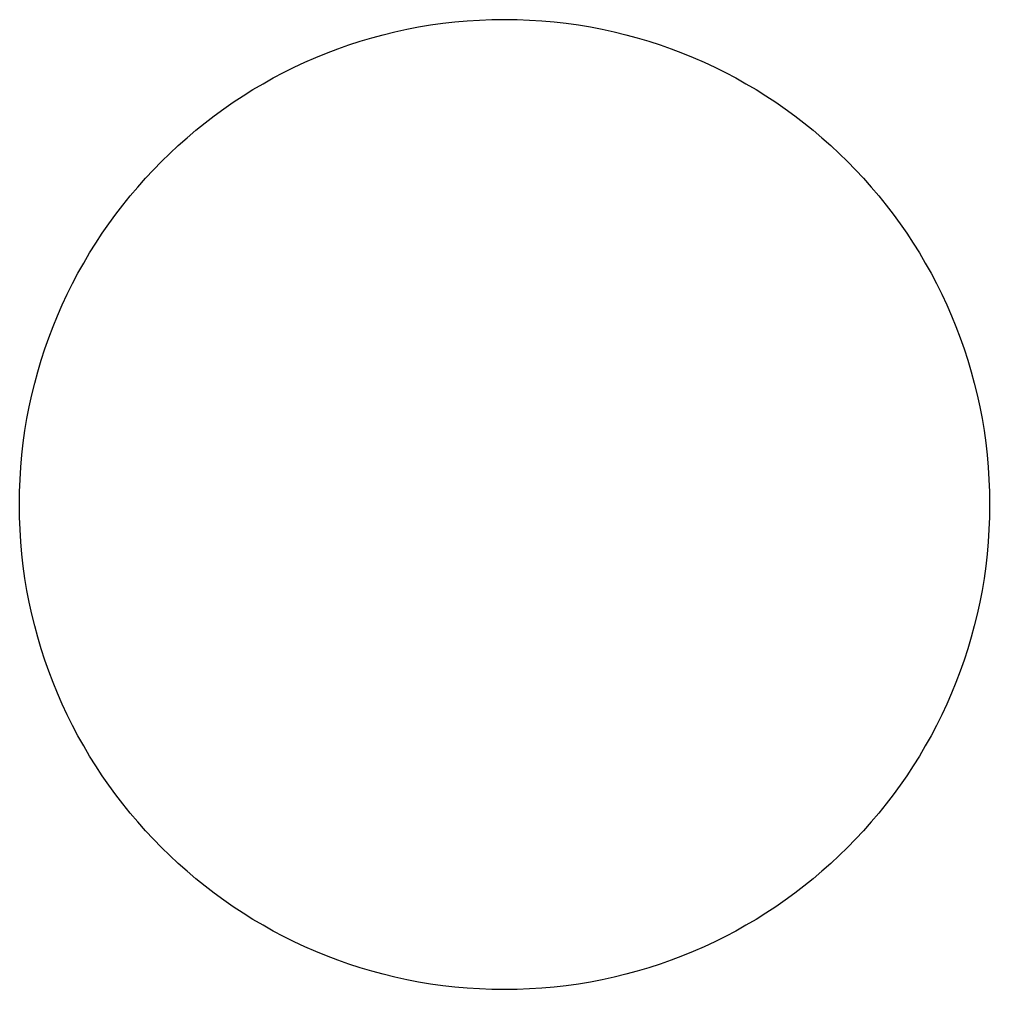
# Model space of a CAD drawing. Header units: inches. Extents: x -175 to 175, y -175 to 175.
import ezdxf

# ---------------------------------------------------------------- set-up
doc = ezdxf.new("R2010")
doc.units = ezdxf.units.IN
doc.header["$MEASUREMENT"] = 0

msp = doc.modelspace()

# ---------------------------------------------------------------- linework, layer by layer
msp.add_circle((0, 0), 175)

doc.saveas('drawing.dxf')
